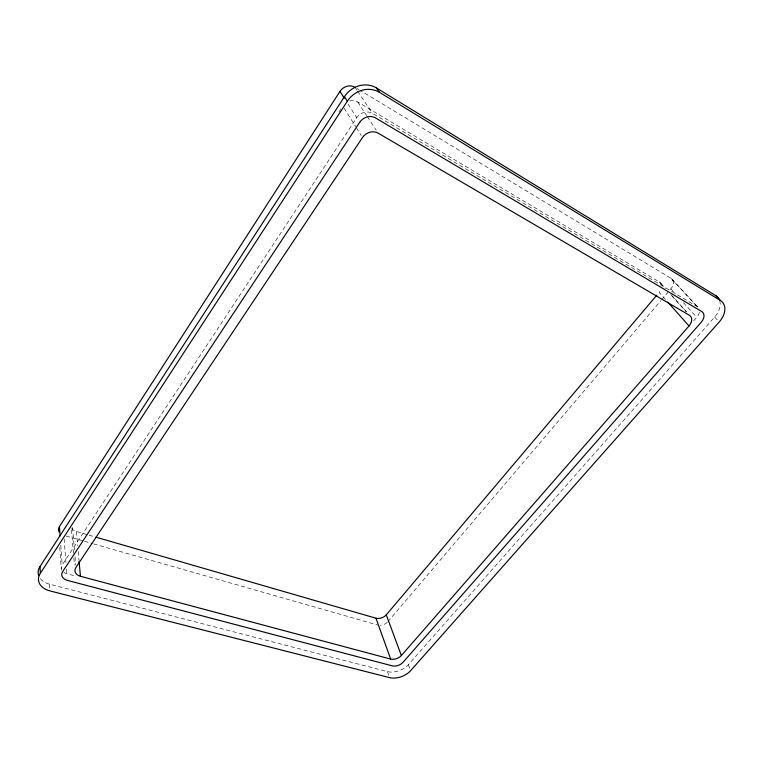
<?xml version="1.0" encoding="UTF-8"?>
<svg xmlns="http://www.w3.org/2000/svg" width="763" height="763" viewBox="0 0 763 763"><rect width="100%" height="100%" fill="white"/><g stroke="black" fill="none" stroke-linecap="round" stroke-linejoin="round"><path stroke-width="0.57" stroke-dasharray="3.81 2.86" d="M338.906 112.075L341.5 108.079M61.793 570.152A9.852 6.819 -7.7 0 1 62.213 564.878L356.75 117.712A11.769 10.568 -42.5 0 1 372.478 113.353L697.124 306.573A9.7 6.648 -39 0 1 698.441 307.737M387.928 621.673L660.853 300.651M661.616 299.745L670.868 288.862A9.337 6.6 -39.8 0 0 671.039 278.342L360.107 90.368M693.615 320.861L696.753 317.265A9.7 6.648 -39 0 0 699.347 312.181M40.372 578.707A19.79 13.629 -7.2 0 0 49.5 584.172L387.451 671.602A15.718 9.728 -21.1 0 0 408.386 664.697L714.664 317.017A19.428 13.238 -39.4 0 0 719.805 301.089M63.739 572.317A9.852 6.819 -7.7 0 0 66.791 573.709L74.85 575.855M66.152 536.055L83.329 540.957M84.474 541.291L92.495 543.58M93.639 543.905L377.675 625.011M71.665 527.939A9.442 6.762 -7.3 0 0 76.434 531.525L87.869 534.834M89.013 535.168L94.726 536.818M349.692 101.012A11.13 10.11 -43.4 0 1 357.694 101.975L659.222 281.9L663.982 287.165M357.055 88.518L359.087 89.748M714.664 317.017L719.251 321.929M672.337 279.496L697.649 306.879M671.039 278.342L697.124 306.573M670.868 288.862L675.579 294.022M683.419 302.634L696.753 317.265M660.539 283.054L665.298 288.319M670.849 294.461L686.719 312.019M671.907 295.939L686.185 311.743M665.441 299.468L659.146 292.401A9.328 6.629 -39.5 0 0 660.958 289.463M355.014 87.287L356.95 90.177M357.599 91.15L372.478 113.353M357.694 101.975L366.66 115.623M367.308 116.596L376.264 130.235M348.052 104.073L356.75 117.712M344.027 108.05L355.72 126.725M356.34 127.707L361.261 135.566M408.386 664.697L410.618 670.677M387.451 671.602L389.225 676.628M76.434 531.525L77.702 545.659M78.227 551.544L78.961 559.794M72.504 527.424L74.421 549.77M75.032 556.828L75.737 565.068M71.464 529.77L73.467 553.328M73.858 558.039L74.459 565.106M64.13 538.878L65.99 563.256M66.438 569.064L66.791 573.709M60.773 545.163L62.213 564.878M59.772 547.538L61.259 568.435M49.5 584.172L49.824 589.78M659.222 281.9A9.328 6.629 -39.5 0 1 661.559 285.486M387.318 622.312A7.659 4.94 -20.9 0 1 380.289 625.279"/><path stroke-width="1.14" d="M59.028 531.821A9.48 6.753 -6.8 0 1 59.428 526.604L339.974 91.398A11.254 10.272 -45.6 0 1 355.014 87.287M40 566.575L344.447 96.672A23.815 21.507 -44.6 0 1 376.378 87.907L715.684 295.586L720.348 300.441A19.552 13.257 -39.2 0 1 719.251 321.929L410.618 670.677A15.804 9.719 -21.1 0 1 389.588 677.639L49.891 590.896A19.914 13.648 -7.3 0 1 40.344 573.29L40 566.575A19.79 13.629 -7.2 0 0 38.598 575.464M40.344 573.29L347.346 101.202A23.996 21.602 -44.1 0 1 379.526 92.352L720.348 300.441M95.871 537.152L375.959 618.202A7.716 5.007 -20.9 0 0 386.278 614.854L656.838 295.128M401.357 655.56L689.037 325.954A9.747 6.695 -38.5 0 0 689.351 315.253L378.19 133.163A11.731 10.424 -40.3 0 0 362.492 137.531L75.938 567.414A9.871 6.829 -8.3 0 0 80.439 576.275L390.666 659.079A8.002 4.988 -21.1 0 0 401.357 655.56L386.278 614.854M667.797 302.11L689.037 325.954M376.378 87.907L379.526 92.352M344.447 96.672L347.346 101.202M339.974 91.398L344.323 98.227M375.959 618.202L390.666 659.079M79.066 560.967L80.439 576.275M59.428 526.604L60.096 535.884M715.684 295.586A19.428 13.238 -39.4 0 1 719.175 299.42M359.697 122.338L62.69 571.544A9.919 6.829 -7.8 0 0 67.306 580.376L392.354 665.87A7.954 4.921 -21.1 0 0 402.978 662.37L701.254 322.215A9.766 6.657 -38.9 0 0 701.664 311.495L375.549 117.95A11.865 10.615 -42.1 0 0 359.697 122.338"/></g></svg>
